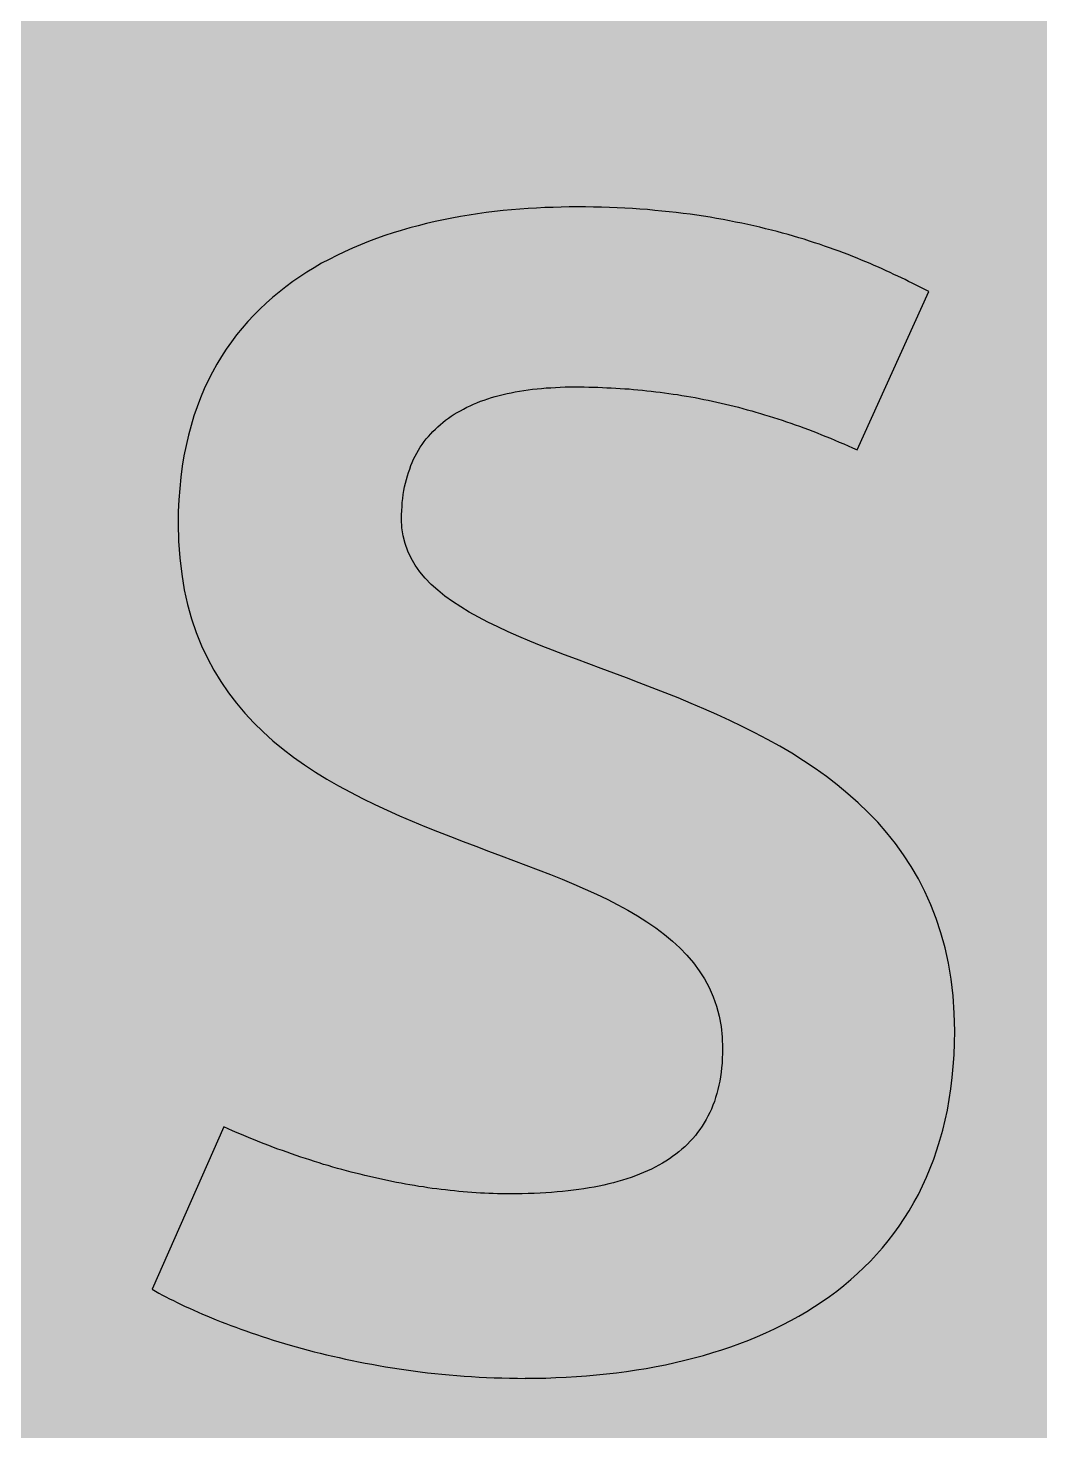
# Model space of a CAD drawing. Header units: millimetres. Extents: x 0 to 212, y 0 to 159.
# Drawn here: x 149.4 to 167.5, y 108.61 to 133.71 of the extents above; entities that cross this region are included whole.
import ezdxf

# ---------------------------------------------------------------- set-up
doc = ezdxf.new("R2010")
doc.units = ezdxf.units.MM

msp = doc.modelspace()

# ---------------------------------------------------------------- hatches: boundary and pattern name
for color, points in [(254, [(14.1633, 0.0536), (13.9878, 0.0533), (13.8125, 0.0559), (13.6373, 0.061), (13.462, 0.0686), (13.2893, 0.0787), (13.114, 0.0914), (12.9413, 0.1041), (12.7686, 0.1219), (12.5959, 0.1397), (12.4231, 0.16), (12.2504, 0.1829), (12.0777, 0.2057), (11.9075, 0.2337), (11.7373, 0.2616), (11.5672, 0.2921), (11.397, 0.3251), (11.2268, 0.3607), (11.0592, 0.3988), (10.8915, 0.4369), (10.7239, 0.4775), (10.5562, 0.5207), (10.3886, 0.5664), (10.2235, 0.6121), (10.0584, 0.6629), (9.8933, 0.7137), (9.7307, 0.7671), (9.5682, 0.8204), (9.4056, 0.8788), (9.2431, 0.9373), (9.083, 0.9982), (8.923, 1.0617), (8.763, 1.1252), (8.6055, 1.1938), (8.4455, 1.2624), (8.2906, 1.331), (8.1331, 1.4046), (7.9781, 1.4783), (7.8232, 1.5545), (7.6708, 1.6332), (7.5184, 1.7145), (7.366, 1.7958), (7.2161, 1.8796), (7.0663, 1.966), (6.919, 2.0523), (6.7716, 2.1438), (6.6243, 2.2352), (6.4795, 2.3266), (6.3348, 2.4232), (6.19, 2.5197), (6.0477, 2.6187), (5.908, 2.7178), (5.7683, 2.8194), (5.6286, 2.9235), (5.4915, 3.0302), (5.3543, 3.1369), (5.2197, 3.2461), (5.0851, 3.3579), (4.953, 3.4722), (4.8209, 3.5865), (4.6914, 3.7033), (4.5644, 3.8202), (4.4348, 3.9395), (4.3104, 4.0615), (4.1859, 4.1859), (4.0615, 4.3104), (3.9395, 4.4348), (3.8202, 4.5618), (3.7033, 4.6914), (3.5865, 4.8209), (3.4722, 4.953), (3.3579, 5.0851), (3.2487, 5.2197), (3.1369, 5.3543), (3.0302, 5.4915), (2.9235, 5.6286), (2.8194, 5.7683), (2.7178, 5.908), (2.6187, 6.0477), (2.5197, 6.19), (2.4232, 6.3348), (2.3266, 6.477), (2.2352, 6.6243), (2.1438, 6.7691), (2.0523, 6.919), (1.966, 7.0663), (1.8796, 7.2161), (1.7958, 7.366), (1.7145, 7.5184), (1.6332, 7.6708), (1.5545, 7.8232), (1.4783, 7.9781), (1.4046, 8.1331), (1.331, 8.2906), (1.2598, 8.4455), (1.1913, 8.603), (1.1252, 8.763), (1.0592, 8.923), (0.9982, 9.083), (0.9373, 9.2431), (0.8763, 9.4056), (0.8204, 9.5682), (0.7645, 9.7307), (0.7112, 9.8933), (0.6604, 10.0584), (0.6121, 10.2235), (0.5639, 10.3911), (0.5207, 10.5562), (0.4775, 10.7239), (0.4343, 10.8915), (0.3962, 11.0592), (0.3607, 11.2268), (0.3251, 11.397), (0.2921, 11.5672), (0.2616, 11.7373), (0.2311, 11.9075), (0.2057, 12.0802), (0.1803, 12.2504), (0.1575, 12.4231), (0.1372, 12.5959), (0.1194, 12.7686), (0.1041, 12.9413), (0.0889, 13.1166), (0.0787, 13.2893), (0.0686, 13.4645), (0.061, 13.6373), (0.0559, 13.8125), (0.0508, 13.9878), (0.0508, 14.163), (0.0522, 144.6925), (0.0508, 144.8664), (0.0559, 145.0416), (0.061, 145.2169), (0.0686, 145.3896), (0.0787, 145.5649), (0.0889, 145.7376), (0.1041, 145.9128), (0.1194, 146.0856), (0.1372, 146.2583), (0.1575, 146.431), (0.1803, 146.6037), (0.2057, 146.7739), (0.2311, 146.9466), (0.2616, 147.1168), (0.2921, 147.287), (0.3251, 147.4572), (0.3607, 147.6248), (0.3962, 147.795), (0.4343, 147.9626), (0.4775, 148.1303), (0.5207, 148.2979), (0.5639, 148.463), (0.6121, 148.6281), (0.6604, 148.7932), (0.7112, 148.9583), (0.7645, 149.1234), (0.8204, 149.286), (0.8763, 149.4485), (0.9373, 149.6111), (0.9982, 149.7711), (1.0592, 149.9311), (1.1252, 150.0911), (1.1913, 150.2486), (1.2598, 150.4061), (1.331, 150.5636), (1.4046, 150.7185), (1.4783, 150.876), (1.5545, 151.0284), (1.6332, 151.1833), (1.7145, 151.3357), (1.7958, 151.4856), (1.8796, 151.638), (1.966, 151.7879), (2.0523, 151.9352), (2.1438, 152.0825), (2.2352, 152.2298), (2.3266, 152.3746), (2.4232, 152.5194), (2.5197, 152.6616), (2.6187, 152.8039), (2.7178, 152.9461), (2.8194, 153.0858), (2.9235, 153.2255), (3.0302, 153.3627), (3.1369, 153.4973), (3.2487, 153.6344), (3.3579, 153.7665), (3.4722, 153.8986), (3.5865, 154.0307), (3.7033, 154.1602), (3.8202, 154.2898), (3.9395, 154.4168), (4.0615, 154.5438), (4.1859, 154.6682), (4.3104, 154.7901), (4.4348, 154.9121), (4.5644, 155.034), (4.6914, 155.1508), (4.8209, 155.2677), (4.953, 155.382), (5.0851, 155.4937), (5.2197, 155.6055), (5.3543, 155.7147), (5.4915, 155.8239), (5.6286, 155.9281), (5.7683, 156.0322), (5.908, 156.1338), (6.0477, 156.2354), (6.19, 156.3345), (6.3348, 156.431), (6.4795, 156.525), (6.6243, 156.6189), (6.7716, 156.7104), (6.919, 156.7993), (7.0663, 156.8882), (7.2161, 156.9745), (7.366, 157.0584), (7.5184, 157.1396), (7.6708, 157.2209), (7.8232, 157.2971), (7.9781, 157.3733), (8.1331, 157.4495), (8.2906, 157.5206), (8.4455, 157.5918), (8.6055, 157.6603), (8.763, 157.7289), (8.923, 157.7924), (9.083, 157.8559), (9.2431, 157.9169), (9.4056, 157.9753), (9.5682, 158.0337), (9.7307, 158.0871), (9.8933, 158.1404), (10.0584, 158.1912), (10.2235, 158.242), (10.3886, 158.2877), (10.5562, 158.3334), (10.7239, 158.3766), (10.8915, 158.4173), (11.0592, 158.4579), (11.2268, 158.4935), (11.397, 158.529), (11.5672, 158.562), (11.7373, 158.5925), (11.9075, 158.6205), (12.0777, 158.6484), (12.2504, 158.6713), (12.4231, 158.6941), (12.5959, 158.7144), (12.7686, 158.7322), (12.9413, 158.75), (13.114, 158.7627), (13.2893, 158.7754), (13.462, 158.7856), (13.6373, 158.7932), (13.8125, 158.7983), (13.9878, 158.8008), (14.163, 158.8033), (197.6078, 158.8036), (197.7822, 158.8008), (197.9574, 158.7983), (198.1327, 158.7932), (198.3054, 158.7856), (198.4807, 158.7754), (198.6534, 158.7627), (198.8287, 158.75), (199.0014, 158.7322), (199.1741, 158.7144), (199.3468, 158.6941), (199.5195, 158.6713), (199.6897, 158.6484), (199.8624, 158.6205), (200.0326, 158.5925), (200.2028, 158.562), (200.373, 158.529), (200.5432, 158.4935), (200.7108, 158.4579), (200.8784, 158.4173), (201.0461, 158.3766), (201.2137, 158.3334), (201.3788, 158.2877), (201.5465, 158.242), (201.7116, 158.1912), (201.8767, 158.1404), (202.0392, 158.0871), (202.2018, 158.0337), (202.3643, 157.9753), (202.5269, 157.9169), (202.6869, 157.8559), (202.8469, 157.7924), (203.007, 157.7289), (203.167, 157.6603), (203.3245, 157.5918), (203.4794, 157.5206), (203.6369, 157.4495), (203.7918, 157.3733), (203.9468, 157.2971), (204.0992, 157.2209), (204.2516, 157.1396), (204.404, 157.0584), (204.5538, 156.9745), (204.7037, 156.8882), (204.8535, 156.7993), (205.0009, 156.7104), (205.1456, 156.6189), (205.293, 156.525), (205.4352, 156.431), (205.58, 156.3345), (205.7222, 156.2354), (205.8619, 156.1338), (206.0016, 156.0322), (206.1413, 155.9281), (206.2785, 155.8239), (206.4156, 155.7147), (206.5503, 155.6055), (206.6849, 155.4937), (206.817, 155.382), (206.949, 155.2677), (207.0786, 155.1508), (207.2081, 155.034), (207.3351, 154.9121), (207.4596, 154.7901), (207.584, 154.6682), (207.7085, 154.5438), (207.8304, 154.4168), (207.9498, 154.2898), (208.0666, 154.1602), (208.1835, 154.0307), (208.2978, 153.8986), (208.4121, 153.7665), (208.5238, 153.6344), (208.6331, 153.4973), (208.7397, 153.3627), (208.8464, 153.2255), (208.9506, 153.0858), (209.0522, 152.9461), (209.1512, 152.8039), (209.2503, 152.6616), (209.3468, 152.5194), (209.4433, 152.3746), (209.5348, 152.2298), (209.6262, 152.0825), (209.7176, 151.9352), (209.804, 151.7879), (209.8904, 151.638), (209.9742, 151.4856), (210.0555, 151.3357), (210.1367, 151.1833), (210.2155, 151.0284), (210.2917, 150.876), (210.3653, 150.7185), (210.439, 150.5636), (210.5076, 150.4061), (210.5762, 150.2486), (210.6447, 150.0911), (210.7082, 149.9311), (210.7717, 149.7711), (210.8327, 149.6111), (210.8911, 149.4485), (210.9495, 149.286), (211.0029, 149.1234), (211.0562, 148.9583), (211.107, 148.7932), (211.1578, 148.6281), (211.2035, 148.463), (211.2493, 148.2979), (211.2924, 148.1303), (211.3331, 147.9626), (211.3712, 147.795), (211.4093, 147.6248), (211.4448, 147.4572), (211.4779, 147.287), (211.5083, 147.1168), (211.5363, 146.9466), (211.5642, 146.7739), (211.5871, 146.6037), (211.6099, 146.431), (211.6303, 146.2583), (211.648, 146.0856), (211.6658, 145.9128), (211.6785, 145.7376), (211.6912, 145.5649), (211.7014, 145.3896), (211.709, 145.2169), (211.7141, 145.0416), (211.7166, 144.8664), (211.7166, 144.6911), (211.7189, 14.1647), (211.7166, 13.9878), (211.7141, 13.8125), (211.709, 13.6373), (211.7014, 13.4645), (211.6912, 13.2893), (211.6785, 13.1166), (211.6658, 12.9413), (211.648, 12.7686), (211.6303, 12.5959), (211.6099, 12.4231), (211.5871, 12.2504), (211.5642, 12.0802), (211.5363, 11.9075), (211.5083, 11.7373), (211.4779, 11.5672), (211.4448, 11.397), (211.4093, 11.2268), (211.3712, 11.0592), (211.3331, 10.8915), (211.2924, 10.7239), (211.2493, 10.5562), (211.2035, 10.3911), (211.1578, 10.2235), (211.107, 10.0584), (211.0562, 9.8933), (211.0029, 9.7307), (210.9495, 9.5682), (210.8911, 9.4056), (210.8327, 9.2431), (210.7717, 9.083), (210.7082, 8.923), (210.6447, 8.763), (210.5762, 8.603), (210.5076, 8.4455), (210.439, 8.2906), (210.3653, 8.1331), (210.2917, 7.9781), (210.2155, 7.8232), (210.1367, 7.6708), (210.0555, 7.5184), (209.9742, 7.366), (209.8904, 7.2161), (209.804, 7.0663), (209.7176, 6.919), (209.6262, 6.7691), (209.5348, 6.6243), (209.4433, 6.477), (209.3468, 6.3348), (209.2503, 6.19), (209.1512, 6.0477), (209.0522, 5.908), (208.9506, 5.7683), (208.8464, 5.6286), (208.7397, 5.4915), (208.6331, 5.3543), (208.5238, 5.2197), (208.4121, 5.0851), (208.2978, 4.953), (208.1835, 4.8209), (208.0666, 4.6914), (207.9498, 4.5618), (207.8304, 4.4348), (207.7085, 4.3104), (207.584, 4.1859), (207.4596, 4.0615), (207.3351, 3.9395), (207.2081, 3.8202), (207.0786, 3.7033), (206.949, 3.5865), (206.817, 3.4722), (206.6849, 3.3579), (206.5503, 3.2461), (206.4156, 3.1369), (206.2785, 3.0302), (206.1413, 2.9235), (206.0016, 2.8194), (205.8619, 2.7178), (205.7222, 2.6187), (205.58, 2.5197), (205.4352, 2.4232), (205.293, 2.3266), (205.1456, 2.2352), (205.0009, 2.1438), (204.8535, 2.0523), (204.7037, 1.966), (204.5538, 1.8796), (204.404, 1.7958), (204.2516, 1.7145), (204.0992, 1.6332), (203.9468, 1.5545), (203.7918, 1.4783), (203.6369, 1.4046), (203.4794, 1.331), (203.3245, 1.2624), (203.167, 1.1938), (203.007, 1.1252), (202.8469, 1.0617), (202.6869, 0.9982), (202.5269, 0.9373), (202.3643, 0.8788), (202.2018, 0.8204), (202.0392, 0.7671), (201.8767, 0.7137), (201.7116, 0.6629), (201.5465, 0.6121), (201.3788, 0.5664), (201.2137, 0.5207), (201.0461, 0.4775), (200.8784, 0.4369), (200.7108, 0.3988), (200.5432, 0.3607), (200.373, 0.3251), (200.2028, 0.2921), (200.0326, 0.2616), (199.8624, 0.2337), (199.6897, 0.2057), (199.5195, 0.1829), (199.3468, 0.16), (199.1741, 0.1397), (199.0014, 0.1219), (198.8287, 0.1041), (198.6534, 0.0914), (198.4807, 0.0787), (198.3054, 0.0686), (198.1327, 0.061), (197.9574, 0.0559), (197.7822, 0.0533), (197.6069, 0.0533)]), (59, [(158.2939, 109.5551), (158.4757, 109.5553), (158.6586, 109.5578), (158.8414, 109.5654), (159.0243, 109.5731), (159.2072, 109.5832), (159.3875, 109.5959), (159.5679, 109.6137), (159.7482, 109.6315), (159.926, 109.6518), (160.1038, 109.6747), (160.2816, 109.7026), (160.4569, 109.7305), (160.6321, 109.7636), (160.8049, 109.7966), (160.975, 109.8347), (161.1452, 109.8753), (161.3154, 109.9185), (161.483, 109.9642), (161.6481, 110.0125), (161.8107, 110.0633), (161.9733, 110.1192), (162.1333, 110.175), (162.2908, 110.236), (162.4457, 110.2995), (162.5981, 110.3681), (162.7505, 110.4367), (162.8978, 110.5103), (163.0451, 110.5865), (163.1874, 110.6678), (163.3296, 110.7491), (163.4668, 110.838), (163.6039, 110.9269), (163.736, 111.0183), (163.8656, 111.1148), (163.9926, 111.2164), (164.117, 111.3206), (164.2364, 111.4273), (164.3532, 111.5365), (164.4675, 111.6508), (164.5768, 111.7676), (164.6834, 111.8895), (164.7876, 112.014), (164.8866, 112.1435), (164.9832, 112.2756), (165.0746, 112.4128), (165.161, 112.5525), (165.2448, 112.6973), (165.3261, 112.8446), (165.4023, 112.997), (165.4734, 113.1519), (165.5394, 113.3119), (165.6029, 113.4745), (165.6588, 113.6421), (165.7121, 113.8149), (165.7629, 113.9901), (165.8061, 114.1705), (165.8442, 114.3533), (165.8798, 114.5438), (165.9077, 114.7343), (165.9306, 114.9325), (165.9509, 115.1331), (165.9636, 115.3389), (165.9712, 115.5497), (165.9763, 115.763), (165.9687, 116.0856), (165.9458, 116.3955), (165.9128, 116.6927), (165.8645, 116.9797), (165.8036, 117.2566), (165.7299, 117.5233), (165.6461, 117.7798), (165.5496, 118.0262), (165.4429, 118.2624), (165.3261, 118.491), (165.1991, 118.7094), (165.0619, 118.9203), (164.9171, 119.1209), (164.7622, 119.314), (164.5996, 119.4994), (164.4294, 119.6772), (164.2516, 119.8474), (164.0662, 120.0099), (163.8757, 120.1674), (163.6801, 120.3173), (163.4769, 120.462), (163.2712, 120.5992), (163.0604, 120.7338), (162.8445, 120.8608), (162.626, 120.9827), (162.4025, 121.0996), (162.1765, 121.2139), (161.9504, 121.3231), (161.7218, 121.4272), (161.4907, 121.5314), (161.2595, 121.6279), (161.0284, 121.7244), (160.7947, 121.8159), (160.5636, 121.9073), (160.3324, 121.9962), (160.1038, 122.0826), (159.8778, 122.1664), (159.6517, 122.2502), (159.4307, 122.334), (159.2097, 122.4153), (158.9938, 122.4966), (158.783, 122.5779), (158.5773, 122.6591), (158.3741, 122.743), (158.1785, 122.8242), (157.988, 122.9081), (157.8026, 122.9944), (157.6248, 123.0808), (157.4546, 123.1697), (157.292, 123.2611), (157.1396, 123.3526), (156.9923, 123.4491), (156.8552, 123.5481), (156.7282, 123.6497), (156.6113, 123.7564), (156.5046, 123.8656), (156.4081, 123.9799), (156.3243, 124.0993), (156.2506, 124.2238), (156.1897, 124.3508), (156.144, 124.4854), (156.1084, 124.6251), (156.0855, 124.7699), (156.0805, 124.9197), (156.0805, 124.9985), (156.083, 125.0747), (156.0881, 125.1483), (156.0932, 125.222), (156.1008, 125.2931), (156.1109, 125.3642), (156.1211, 125.4328), (156.1338, 125.5014), (156.149, 125.5674), (156.1668, 125.6335), (156.1846, 125.697), (156.2024, 125.7579), (156.2252, 125.8189), (156.2481, 125.8799), (156.271, 125.9383), (156.2964, 125.9942), (156.3243, 126.05), (156.3548, 126.1034), (156.3853, 126.1567), (156.4157, 126.2101), (156.4513, 126.2583), (156.4843, 126.3091), (156.5224, 126.3574), (156.5605, 126.4031), (156.6012, 126.4488), (156.6418, 126.492), (156.685, 126.5352), (156.7282, 126.5758), (156.7739, 126.6165), (156.8196, 126.6546), (156.8679, 126.6927), (156.9187, 126.7308), (156.9695, 126.7663), (157.0228, 126.7993), (157.0761, 126.8324), (157.132, 126.8628), (157.1879, 126.8933), (157.2463, 126.9238), (157.3047, 126.9517), (157.3657, 126.9797), (157.4292, 127.0051), (157.4902, 127.0305), (157.5562, 127.0533), (157.6222, 127.0762), (157.6883, 127.0965), (157.7569, 127.1168), (157.8254, 127.1346), (157.8966, 127.1524), (157.9677, 127.1702), (158.0413, 127.1854), (158.115, 127.1981), (158.1912, 127.2134), (158.2674, 127.2235), (158.3461, 127.2362), (158.4249, 127.2464), (158.5036, 127.254), (158.5849, 127.2616), (158.6687, 127.2692), (158.7525, 127.2743), (158.8364, 127.2794), (158.9202, 127.2845), (159.0091, 127.287), (159.0954, 127.287), (159.1843, 127.287), (159.2656, 127.287), (159.3469, 127.287), (159.4282, 127.2845), (159.5095, 127.2845), (159.5907, 127.2819), (159.672, 127.2794), (159.7508, 127.2743), (159.832, 127.2718), (159.9133, 127.2667), (159.9921, 127.2616), (160.0733, 127.2565), (160.1521, 127.2515), (160.2308, 127.2438), (160.3096, 127.2362), (160.3908, 127.2286), (160.4696, 127.221), (160.5483, 127.2134), (160.6271, 127.2032), (160.7058, 127.193), (160.7845, 127.1829), (160.8633, 127.1727), (160.942, 127.16), (161.0182, 127.1499), (161.097, 127.1372), (161.1757, 127.1245), (161.2544, 127.1092), (161.3306, 127.0965), (161.4094, 127.0813), (161.4881, 127.066), (161.5643, 127.0508), (161.6431, 127.033), (161.7218, 127.0152), (161.798, 127), (161.8767, 126.9797), (161.9555, 126.9619), (162.0317, 126.9416), (162.1104, 126.9238), (162.1866, 126.9035), (162.2654, 126.8806), (162.3441, 126.8603), (162.4203, 126.8374), (162.499, 126.8146), (162.5752, 126.7917), (162.654, 126.7663), (162.7327, 126.7435), (162.8089, 126.7181), (162.8877, 126.6927), (162.9664, 126.6647), (163.0451, 126.6393), (163.1213, 126.6114), (163.2001, 126.5834), (163.2788, 126.5555), (163.3576, 126.525), (163.4363, 126.4945), (163.515, 126.4641), (163.5938, 126.4336), (163.6725, 126.4006), (163.7513, 126.3701), (163.83, 126.3371), (163.9113, 126.3015), (163.99, 126.2685), (164.0688, 126.2329), (164.15, 126.1974), (164.2288, 126.1618), (165.5106, 128.9964), (165.4531, 129.0244), (165.3946, 129.0549), (165.3362, 129.0853), (165.2753, 129.1133), (165.2143, 129.1463), (165.1508, 129.1768), (165.0873, 129.2073), (165.0238, 129.2377), (164.9578, 129.2708), (164.8892, 129.3012), (164.8206, 129.3343), (164.752, 129.3647), (164.6809, 129.3978), (164.6098, 129.4308), (164.5361, 129.4613), (164.4625, 129.4943), (164.3863, 129.5248), (164.3101, 129.5578), (164.2313, 129.5908), (164.1526, 129.6213), (164.0713, 129.6543), (163.9875, 129.6848), (163.9062, 129.7153), (163.8198, 129.7457), (163.7335, 129.7788), (163.6471, 129.8092), (163.5582, 129.8397), (163.4693, 129.8677), (163.3753, 129.8981), (163.2839, 129.9286), (163.1899, 129.9566), (163.0934, 129.9845), (162.9969, 130.0124), (162.8978, 130.0404), (162.7988, 130.0683), (162.6972, 130.0937), (162.593, 130.1191), (162.4889, 130.1445), (162.3822, 130.1699), (162.2755, 130.1928), (162.1663, 130.2156), (162.0571, 130.2385), (161.9453, 130.2614), (161.831, 130.2817), (161.7167, 130.302), (161.5999, 130.3223), (161.4805, 130.3401), (161.3611, 130.3604), (161.2417, 130.3757), (161.1173, 130.3934), (160.9928, 130.4087), (160.8684, 130.4214), (160.7388, 130.4341), (160.6093, 130.4468), (160.4797, 130.4595), (160.3451, 130.4696), (160.2105, 130.4773), (160.0759, 130.4849), (159.9387, 130.4925), (159.799, 130.4976), (159.6568, 130.5027), (159.5145, 130.5052), (159.3698, 130.5077), (159.2224, 130.5077), (159.0802, 130.5077), (158.9354, 130.5052), (158.7906, 130.5001), (158.6433, 130.495), (158.496, 130.4874), (158.3461, 130.4798), (158.1988, 130.4696), (158.0464, 130.4569), (157.8966, 130.4417), (157.7442, 130.4239), (157.5918, 130.4061), (157.4394, 130.3833), (157.287, 130.3604), (157.1346, 130.335), (156.9822, 130.3071), (156.8298, 130.2766), (156.6799, 130.2461), (156.5275, 130.2106), (156.3751, 130.1725), (156.2252, 130.1318), (156.0754, 130.0886), (155.9281, 130.0429), (155.7807, 129.9947), (155.6334, 129.9439), (155.4886, 129.888), (155.3439, 129.8321), (155.2016, 129.7711), (155.0619, 129.7076), (154.9222, 129.6416), (154.7851, 129.5705), (154.6504, 129.4994), (154.5184, 129.4206), (154.3863, 129.3419), (154.2593, 129.2581), (154.1323, 129.1717), (154.0104, 129.0803), (153.8884, 128.9863), (153.7716, 128.8898), (153.6573, 128.7882), (153.543, 128.6815), (153.4363, 128.5723), (153.3296, 128.458), (153.228, 128.3411), (153.129, 128.2192), (153.035, 128.0947), (152.9436, 127.9652), (152.8572, 127.8306), (152.7734, 127.6934), (152.6946, 127.5512), (152.6184, 127.4039), (152.5499, 127.2515), (152.4838, 127.094), (152.4203, 126.934), (152.3644, 126.7689), (152.3136, 126.5987), (152.2654, 126.4234), (152.2247, 126.2431), (152.1866, 126.0577), (152.1562, 125.8697), (152.1308, 125.6741), (152.1104, 125.4735), (152.0952, 125.2703), (152.085, 125.0594), (152.0825, 124.8435), (152.0901, 124.5286), (152.1104, 124.2289), (152.146, 123.9393), (152.1917, 123.6599), (152.2527, 123.3957), (152.3238, 123.1392), (152.4076, 122.8954), (152.5016, 122.6591), (152.6057, 122.4356), (152.7226, 122.2223), (152.847, 122.0165), (152.9817, 121.8184), (153.1264, 121.6304), (153.2763, 121.4526), (153.4363, 121.2799), (153.604, 121.1174), (153.7792, 120.9599), (153.9621, 120.81), (154.1475, 120.6678), (154.3431, 120.5306), (154.5412, 120.3985), (154.7444, 120.2741), (154.9527, 120.1522), (155.1661, 120.0379), (155.3794, 119.9261), (155.6004, 119.8194), (155.8214, 119.7153), (156.0449, 119.6162), (156.271, 119.5197), (156.497, 119.4257), (156.7256, 119.3343), (156.9542, 119.2454), (157.1803, 119.159), (157.4089, 119.0727), (157.6349, 118.9863), (157.861, 118.9025), (158.0845, 118.8187), (158.3055, 118.7348), (158.5265, 118.651), (158.7424, 118.5672), (158.9532, 118.4808), (159.1615, 118.3945), (159.3647, 118.3056), (159.5653, 118.2141), (159.7584, 118.1227), (159.9463, 118.0262), (160.1267, 117.9271), (160.3019, 117.8255), (160.4696, 117.7188), (160.6296, 117.6096), (160.782, 117.4953), (160.9242, 117.3759), (161.0589, 117.2515), (161.1833, 117.1219), (161.3002, 116.9873), (161.4043, 116.8451), (161.4983, 116.6978), (161.5821, 116.5428), (161.6532, 116.3803), (161.7142, 116.2126), (161.7599, 116.0348), (161.7955, 115.8494), (161.8158, 115.6538), (161.8234, 115.4532), (161.8234, 115.3643), (161.8183, 115.2779), (161.8132, 115.1915), (161.8056, 115.1103), (161.798, 115.029), (161.7853, 114.9477), (161.7726, 114.8715), (161.7574, 114.7953), (161.7396, 114.7191), (161.7193, 114.648), (161.6989, 114.5743), (161.6761, 114.5057), (161.6507, 114.4372), (161.6227, 114.3711), (161.5923, 114.3076), (161.5618, 114.2441), (161.5288, 114.1832), (161.4932, 114.1222), (161.4576, 114.0638), (161.417, 114.0054), (161.3764, 113.952), (161.3357, 113.8961), (161.29, 113.8453), (161.2443, 113.7945), (161.196, 113.7437), (161.1452, 113.6955), (161.0944, 113.6498), (161.0411, 113.604), (160.9852, 113.5609), (160.9293, 113.5202), (160.8709, 113.4796), (160.8099, 113.4389), (160.7464, 113.4008), (160.6829, 113.3653), (160.6169, 113.3297), (160.5509, 113.2967), (160.4797, 113.2637), (160.4112, 113.2332), (160.3375, 113.2027), (160.2638, 113.1748), (160.1876, 113.1468), (160.1114, 113.1214), (160.0327, 113.096), (159.9514, 113.0732), (159.8701, 113.0503), (159.7863, 113.03), (159.7, 113.0097), (159.6136, 112.9919), (159.5247, 112.9741), (159.4333, 112.9589), (159.3418, 112.9436), (159.2504, 112.9309), (159.1564, 112.9182), (159.0599, 112.9055), (158.9608, 112.8954), (158.8643, 112.8878), (158.7627, 112.8776), (158.6611, 112.8725), (158.557, 112.8649), (158.4528, 112.8624), (158.3461, 112.8573), (158.2395, 112.8547), (158.1302, 112.8547), (158.021, 112.8522), (157.9448, 112.8522), (157.8712, 112.8547), (157.795, 112.8547), (157.7188, 112.8573), (157.6426, 112.8598), (157.5664, 112.8649), (157.4902, 112.8674), (157.414, 112.8725), (157.3352, 112.8776), (157.259, 112.8827), (157.1803, 112.8903), (157.1041, 112.8979), (157.0253, 112.9055), (156.9466, 112.9132), (156.8679, 112.9233), (156.7891, 112.9309), (156.7104, 112.9411), (156.6291, 112.9513), (156.5504, 112.964), (156.4716, 112.9767), (156.3903, 112.9868), (156.3116, 113.0021), (156.2303, 113.0148), (156.1516, 113.0275), (156.0703, 113.0427), (155.989, 113.0579), (155.9077, 113.0757), (155.8265, 113.091), (155.7452, 113.1087), (155.6664, 113.1265), (155.5852, 113.1443), (155.5039, 113.1621), (155.4201, 113.1824), (155.3388, 113.2027), (155.2575, 113.223), (155.1762, 113.2434), (155.0949, 113.2662), (155.0137, 113.2865), (154.9324, 113.3094), (154.8486, 113.3323), (154.7673, 113.3577), (154.686, 113.3805), (154.6047, 113.4059), (154.5209, 113.4313), (154.4396, 113.4593), (154.3583, 113.4847), (154.2771, 113.5126), (154.1958, 113.5405), (154.112, 113.5685), (154.0307, 113.5964), (153.9494, 113.6269), (153.8681, 113.6548), (153.7868, 113.6853), (153.7056, 113.7158), (153.6243, 113.7488), (153.543, 113.7793), (153.4617, 113.8123), (153.3804, 113.8453), (153.2992, 113.8784), (153.2179, 113.9139), (153.1391, 113.9469), (153.0579, 113.9825), (152.9766, 114.0181), (152.8978, 114.0536), (151.6186, 111.1455), (151.6761, 111.1123), (151.7371, 111.0793), (151.8006, 111.0437), (151.8641, 111.0107), (151.9301, 110.9777), (151.9987, 110.9447), (152.0673, 110.9091), (152.1384, 110.8761), (152.2095, 110.8405), (152.2857, 110.8075), (152.3619, 110.7719), (152.4381, 110.7389), (152.5168, 110.7034), (152.5981, 110.6703), (152.6794, 110.6348), (152.7632, 110.6018), (152.8496, 110.5662), (152.9359, 110.5332), (153.0248, 110.5002), (153.1137, 110.4671), (153.2052, 110.4341), (153.2966, 110.4011), (153.3906, 110.3681), (153.4871, 110.3351), (153.5836, 110.302), (153.6827, 110.2716), (153.7818, 110.2385), (153.8834, 110.2081), (153.985, 110.1776), (154.0891, 110.1471), (154.1932, 110.1166), (154.2999, 110.0887), (154.4066, 110.0582), (154.5158, 110.0303), (154.625, 110.0023), (154.7368, 109.9744), (154.8486, 109.949), (154.9629, 109.9236), (155.0772, 109.8982), (155.194, 109.8728), (155.3108, 109.8499), (155.4302, 109.8271), (155.5496, 109.8042), (155.669, 109.7813), (155.7909, 109.761), (155.9154, 109.7407), (156.0373, 109.7229), (156.1643, 109.7051), (156.2887, 109.6874), (156.4157, 109.6696), (156.5453, 109.6543), (156.6723, 109.6416), (156.8018, 109.6264), (156.9339, 109.6162), (157.066, 109.6035), (157.1981, 109.5934), (157.3327, 109.5832), (157.4673, 109.5756), (157.6019, 109.5705), (157.7391, 109.5629), (157.8762, 109.5604), (158.0134, 109.5553), (158.1531, 109.5553), (158.2928, 109.5527)])]:
    msp.add_hatch(color=color).paths.add_polyline_path(points)

# ---------------------------------------------------------------- linework, layer by layer
at = {"color": 59}
msp.add_lwpolyline([(158.2939, 109.5551), (158.4757, 109.5553), (158.6586, 109.5578), (158.8414, 109.5654), (159.0243, 109.5731), (159.2072, 109.5832), (159.3875, 109.5959), (159.5679, 109.6137), (159.7482, 109.6315), (159.926, 109.6518), (160.1038, 109.6747), (160.2816, 109.7026), (160.4569, 109.7305), (160.6321, 109.7636), (160.8049, 109.7966), (160.975, 109.8347), (161.1452, 109.8753), (161.3154, 109.9185), (161.483, 109.9642), (161.6481, 110.0125), (161.8107, 110.0633), (161.9733, 110.1192), (162.1333, 110.175), (162.2908, 110.236), (162.4457, 110.2995), (162.5981, 110.3681), (162.7505, 110.4367), (162.8978, 110.5103), (163.0451, 110.5865), (163.1874, 110.6678), (163.3296, 110.7491), (163.4668, 110.838), (163.6039, 110.9269), (163.736, 111.0183), (163.8656, 111.1148), (163.9926, 111.2164), (164.117, 111.3206), (164.2364, 111.4273), (164.3532, 111.5365), (164.4675, 111.6508), (164.5768, 111.7676), (164.6834, 111.8895), (164.7876, 112.014), (164.8866, 112.1435), (164.9832, 112.2756), (165.0746, 112.4128), (165.161, 112.5525), (165.2448, 112.6973), (165.3261, 112.8446), (165.4023, 112.997), (165.4734, 113.1519), (165.5394, 113.3119), (165.6029, 113.4745), (165.6588, 113.6421), (165.7121, 113.8149), (165.7629, 113.9901), (165.8061, 114.1705), (165.8442, 114.3533), (165.8798, 114.5438), (165.9077, 114.7343), (165.9306, 114.9325), (165.9509, 115.1331), (165.9636, 115.3389), (165.9712, 115.5497), (165.9763, 115.763), (165.9687, 116.0856), (165.9458, 116.3955), (165.9128, 116.6927), (165.8645, 116.9797), (165.8036, 117.2566), (165.7299, 117.5233), (165.6461, 117.7798), (165.5496, 118.0262), (165.4429, 118.2624), (165.3261, 118.491), (165.1991, 118.7094), (165.0619, 118.9203), (164.9171, 119.1209), (164.7622, 119.314), (164.5996, 119.4994), (164.4294, 119.6772), (164.2516, 119.8474), (164.0662, 120.0099), (163.8757, 120.1674), (163.6801, 120.3173), (163.4769, 120.462), (163.2712, 120.5992), (163.0604, 120.7338), (162.8445, 120.8608), (162.626, 120.9827), (162.4025, 121.0996), (162.1765, 121.2139), (161.9504, 121.3231), (161.7218, 121.4272), (161.4907, 121.5314), (161.2595, 121.6279), (161.0284, 121.7244), (160.7947, 121.8159), (160.5636, 121.9073), (160.3324, 121.9962), (160.1038, 122.0826), (159.8778, 122.1664), (159.6517, 122.2502), (159.4307, 122.334), (159.2097, 122.4153), (158.9938, 122.4966), (158.783, 122.5779), (158.5773, 122.6591), (158.3741, 122.743), (158.1785, 122.8242), (157.988, 122.9081), (157.8026, 122.9944), (157.6248, 123.0808), (157.4546, 123.1697), (157.292, 123.2611), (157.1396, 123.3526), (156.9923, 123.4491), (156.8552, 123.5481), (156.7282, 123.6497), (156.6113, 123.7564), (156.5046, 123.8656), (156.4081, 123.9799), (156.3243, 124.0993), (156.2506, 124.2238), (156.1897, 124.3508), (156.144, 124.4854), (156.1084, 124.6251), (156.0855, 124.7699), (156.0805, 124.9197), (156.0805, 124.9985), (156.083, 125.0747), (156.0881, 125.1483), (156.0932, 125.222), (156.1008, 125.2931), (156.1109, 125.3642), (156.1211, 125.4328), (156.1338, 125.5014), (156.149, 125.5674), (156.1668, 125.6335), (156.1846, 125.697), (156.2024, 125.7579), (156.2252, 125.8189), (156.2481, 125.8799), (156.271, 125.9383), (156.2964, 125.9942), (156.3243, 126.05), (156.3548, 126.1034), (156.3853, 126.1567), (156.4157, 126.2101), (156.4513, 126.2583), (156.4843, 126.3091), (156.5224, 126.3574), (156.5605, 126.4031), (156.6012, 126.4488), (156.6418, 126.492), (156.685, 126.5352), (156.7282, 126.5758), (156.7739, 126.6165), (156.8196, 126.6546), (156.8679, 126.6927), (156.9187, 126.7308), (156.9695, 126.7663), (157.0228, 126.7993), (157.0761, 126.8324), (157.132, 126.8628), (157.1879, 126.8933), (157.2463, 126.9238), (157.3047, 126.9517), (157.3657, 126.9797), (157.4292, 127.0051), (157.4902, 127.0305), (157.5562, 127.0533), (157.6222, 127.0762), (157.6883, 127.0965), (157.7569, 127.1168), (157.8254, 127.1346), (157.8966, 127.1524), (157.9677, 127.1702), (158.0413, 127.1854), (158.115, 127.1981), (158.1912, 127.2134), (158.2674, 127.2235), (158.3461, 127.2362), (158.4249, 127.2464), (158.5036, 127.254), (158.5849, 127.2616), (158.6687, 127.2692), (158.7525, 127.2743), (158.8364, 127.2794), (158.9202, 127.2845), (159.0091, 127.287), (159.0954, 127.287), (159.1843, 127.287), (159.2656, 127.287), (159.3469, 127.287), (159.4282, 127.2845), (159.5095, 127.2845), (159.5907, 127.2819), (159.672, 127.2794), (159.7508, 127.2743), (159.832, 127.2718), (159.9133, 127.2667), (159.9921, 127.2616), (160.0733, 127.2565), (160.1521, 127.2515), (160.2308, 127.2438), (160.3096, 127.2362), (160.3908, 127.2286), (160.4696, 127.221), (160.5483, 127.2134), (160.6271, 127.2032), (160.7058, 127.193), (160.7845, 127.1829), (160.8633, 127.1727), (160.942, 127.16), (161.0182, 127.1499), (161.097, 127.1372), (161.1757, 127.1245), (161.2544, 127.1092), (161.3306, 127.0965), (161.4094, 127.0813), (161.4881, 127.066), (161.5643, 127.0508), (161.6431, 127.033), (161.7218, 127.0152), (161.798, 127), (161.8767, 126.9797), (161.9555, 126.9619), (162.0317, 126.9416), (162.1104, 126.9238), (162.1866, 126.9035), (162.2654, 126.8806), (162.3441, 126.8603), (162.4203, 126.8374), (162.499, 126.8146), (162.5752, 126.7917), (162.654, 126.7663), (162.7327, 126.7435), (162.8089, 126.7181), (162.8877, 126.6927), (162.9664, 126.6647), (163.0451, 126.6393), (163.1213, 126.6114), (163.2001, 126.5834), (163.2788, 126.5555), (163.3576, 126.525), (163.4363, 126.4945), (163.515, 126.4641), (163.5938, 126.4336), (163.6725, 126.4006), (163.7513, 126.3701), (163.83, 126.3371), (163.9113, 126.3015), (163.99, 126.2685), (164.0688, 126.2329), (164.15, 126.1974), (164.2288, 126.1618), (165.5106, 128.9964), (165.4531, 129.0244), (165.3946, 129.0549), (165.3362, 129.0853), (165.2753, 129.1133), (165.2143, 129.1463), (165.1508, 129.1768), (165.0873, 129.2073), (165.0238, 129.2377), (164.9578, 129.2708), (164.8892, 129.3012), (164.8206, 129.3343), (164.752, 129.3647), (164.6809, 129.3978), (164.6098, 129.4308), (164.5361, 129.4613), (164.4625, 129.4943), (164.3863, 129.5248), (164.3101, 129.5578), (164.2313, 129.5908), (164.1526, 129.6213), (164.0713, 129.6543), (163.9875, 129.6848), (163.9062, 129.7153), (163.8198, 129.7457), (163.7335, 129.7788), (163.6471, 129.8092), (163.5582, 129.8397), (163.4693, 129.8677), (163.3753, 129.8981), (163.2839, 129.9286), (163.1899, 129.9566), (163.0934, 129.9845), (162.9969, 130.0124), (162.8978, 130.0404), (162.7988, 130.0683), (162.6972, 130.0937), (162.593, 130.1191), (162.4889, 130.1445), (162.3822, 130.1699), (162.2755, 130.1928), (162.1663, 130.2156), (162.0571, 130.2385), (161.9453, 130.2614), (161.831, 130.2817), (161.7167, 130.302), (161.5999, 130.3223), (161.4805, 130.3401), (161.3611, 130.3604), (161.2417, 130.3757), (161.1173, 130.3934), (160.9928, 130.4087), (160.8684, 130.4214), (160.7388, 130.4341), (160.6093, 130.4468), (160.4797, 130.4595), (160.3451, 130.4696), (160.2105, 130.4773), (160.0759, 130.4849), (159.9387, 130.4925), (159.799, 130.4976), (159.6568, 130.5027), (159.5145, 130.5052), (159.3698, 130.5077), (159.2224, 130.5077), (159.0802, 130.5077), (158.9354, 130.5052), (158.7906, 130.5001), (158.6433, 130.495), (158.496, 130.4874), (158.3461, 130.4798), (158.1988, 130.4696), (158.0464, 130.4569), (157.8966, 130.4417), (157.7442, 130.4239), (157.5918, 130.4061), (157.4394, 130.3833), (157.287, 130.3604), (157.1346, 130.335), (156.9822, 130.3071), (156.8298, 130.2766), (156.6799, 130.2461), (156.5275, 130.2106), (156.3751, 130.1725), (156.2252, 130.1318), (156.0754, 130.0886), (155.9281, 130.0429), (155.7807, 129.9947), (155.6334, 129.9439), (155.4886, 129.888), (155.3439, 129.8321), (155.2016, 129.7711), (155.0619, 129.7076), (154.9222, 129.6416), (154.7851, 129.5705), (154.6504, 129.4994), (154.5184, 129.4206), (154.3863, 129.3419), (154.2593, 129.2581), (154.1323, 129.1717), (154.0104, 129.0803), (153.8884, 128.9863), (153.7716, 128.8898), (153.6573, 128.7882), (153.543, 128.6815), (153.4363, 128.5723), (153.3296, 128.458), (153.228, 128.3411), (153.129, 128.2192), (153.035, 128.0947), (152.9436, 127.9652), (152.8572, 127.8306), (152.7734, 127.6934), (152.6946, 127.5512), (152.6184, 127.4039), (152.5499, 127.2515), (152.4838, 127.094), (152.4203, 126.934), (152.3644, 126.7689), (152.3136, 126.5987), (152.2654, 126.4234), (152.2247, 126.2431), (152.1866, 126.0577), (152.1562, 125.8697), (152.1308, 125.6741), (152.1104, 125.4735), (152.0952, 125.2703), (152.085, 125.0594), (152.0825, 124.8435), (152.0901, 124.5286), (152.1104, 124.2289), (152.146, 123.9393), (152.1917, 123.6599), (152.2527, 123.3957), (152.3238, 123.1392), (152.4076, 122.8954), (152.5016, 122.6591), (152.6057, 122.4356), (152.7226, 122.2223), (152.847, 122.0165), (152.9817, 121.8184), (153.1264, 121.6304), (153.2763, 121.4526), (153.4363, 121.2799), (153.604, 121.1174), (153.7792, 120.9599), (153.9621, 120.81), (154.1475, 120.6678), (154.3431, 120.5306), (154.5412, 120.3985), (154.7444, 120.2741), (154.9527, 120.1522), (155.1661, 120.0379), (155.3794, 119.9261), (155.6004, 119.8194), (155.8214, 119.7153), (156.0449, 119.6162), (156.271, 119.5197), (156.497, 119.4257), (156.7256, 119.3343), (156.9542, 119.2454), (157.1803, 119.159), (157.4089, 119.0727), (157.6349, 118.9863), (157.861, 118.9025), (158.0845, 118.8187), (158.3055, 118.7348), (158.5265, 118.651), (158.7424, 118.5672), (158.9532, 118.4808), (159.1615, 118.3945), (159.3647, 118.3056), (159.5653, 118.2141), (159.7584, 118.1227), (159.9463, 118.0262), (160.1267, 117.9271), (160.3019, 117.8255), (160.4696, 117.7188), (160.6296, 117.6096), (160.782, 117.4953), (160.9242, 117.3759), (161.0589, 117.2515), (161.1833, 117.1219), (161.3002, 116.9873), (161.4043, 116.8451), (161.4983, 116.6978), (161.5821, 116.5428), (161.6532, 116.3803), (161.7142, 116.2126), (161.7599, 116.0348), (161.7955, 115.8494), (161.8158, 115.6538), (161.8234, 115.4532), (161.8234, 115.3643), (161.8183, 115.2779), (161.8132, 115.1915), (161.8056, 115.1103), (161.798, 115.029), (161.7853, 114.9477), (161.7726, 114.8715), (161.7574, 114.7953), (161.7396, 114.7191), (161.7193, 114.648), (161.6989, 114.5743), (161.6761, 114.5057), (161.6507, 114.4372), (161.6227, 114.3711), (161.5923, 114.3076), (161.5618, 114.2441), (161.5288, 114.1832), (161.4932, 114.1222), (161.4576, 114.0638), (161.417, 114.0054), (161.3764, 113.952), (161.3357, 113.8961), (161.29, 113.8453), (161.2443, 113.7945), (161.196, 113.7437), (161.1452, 113.6955), (161.0944, 113.6498), (161.0411, 113.604), (160.9852, 113.5609), (160.9293, 113.5202), (160.8709, 113.4796), (160.8099, 113.4389), (160.7464, 113.4008), (160.6829, 113.3653), (160.6169, 113.3297), (160.5509, 113.2967), (160.4797, 113.2637), (160.4112, 113.2332), (160.3375, 113.2027), (160.2638, 113.1748), (160.1876, 113.1468), (160.1114, 113.1214), (160.0327, 113.096), (159.9514, 113.0732), (159.8701, 113.0503), (159.7863, 113.03), (159.7, 113.0097), (159.6136, 112.9919), (159.5247, 112.9741), (159.4333, 112.9589), (159.3418, 112.9436), (159.2504, 112.9309), (159.1564, 112.9182), (159.0599, 112.9055), (158.9608, 112.8954), (158.8643, 112.8878), (158.7627, 112.8776), (158.6611, 112.8725), (158.557, 112.8649), (158.4528, 112.8624), (158.3461, 112.8573), (158.2395, 112.8547), (158.1302, 112.8547), (158.021, 112.8522), (157.9448, 112.8522), (157.8712, 112.8547), (157.795, 112.8547), (157.7188, 112.8573), (157.6426, 112.8598), (157.5664, 112.8649), (157.4902, 112.8674), (157.414, 112.8725), (157.3352, 112.8776), (157.259, 112.8827), (157.1803, 112.8903), (157.1041, 112.8979), (157.0253, 112.9055), (156.9466, 112.9132), (156.8679, 112.9233), (156.7891, 112.9309), (156.7104, 112.9411), (156.6291, 112.9513), (156.5504, 112.964), (156.4716, 112.9767), (156.3903, 112.9868), (156.3116, 113.0021), (156.2303, 113.0148), (156.1516, 113.0275), (156.0703, 113.0427), (155.989, 113.0579), (155.9077, 113.0757), (155.8265, 113.091), (155.7452, 113.1087), (155.6664, 113.1265), (155.5852, 113.1443), (155.5039, 113.1621), (155.4201, 113.1824), (155.3388, 113.2027), (155.2575, 113.223), (155.1762, 113.2434), (155.0949, 113.2662), (155.0137, 113.2865), (154.9324, 113.3094), (154.8486, 113.3323), (154.7673, 113.3577), (154.686, 113.3805), (154.6047, 113.4059), (154.5209, 113.4313), (154.4396, 113.4593), (154.3583, 113.4847), (154.2771, 113.5126), (154.1958, 113.5405), (154.112, 113.5685), (154.0307, 113.5964), (153.9494, 113.6269), (153.8681, 113.6548), (153.7868, 113.6853), (153.7056, 113.7158), (153.6243, 113.7488), (153.543, 113.7793), (153.4617, 113.8123), (153.3804, 113.8453), (153.2992, 113.8784), (153.2179, 113.9139), (153.1391, 113.9469), (153.0579, 113.9825), (152.9766, 114.0181), (152.8978, 114.0536), (151.6186, 111.1455), (151.6761, 111.1123), (151.7371, 111.0793), (151.8006, 111.0437), (151.8641, 111.0107), (151.9301, 110.9777), (151.9987, 110.9447), (152.0673, 110.9091), (152.1384, 110.8761), (152.2095, 110.8405), (152.2857, 110.8075), (152.3619, 110.7719), (152.4381, 110.7389), (152.5168, 110.7034), (152.5981, 110.6703), (152.6794, 110.6348), (152.7632, 110.6018), (152.8496, 110.5662), (152.9359, 110.5332), (153.0248, 110.5002), (153.1137, 110.4671), (153.2052, 110.4341), (153.2966, 110.4011), (153.3906, 110.3681), (153.4871, 110.3351), (153.5836, 110.302), (153.6827, 110.2716), (153.7818, 110.2385), (153.8834, 110.2081), (153.985, 110.1776), (154.0891, 110.1471), (154.1932, 110.1166), (154.2999, 110.0887), (154.4066, 110.0582), (154.5158, 110.0303), (154.625, 110.0023), (154.7368, 109.9744), (154.8486, 109.949), (154.9629, 109.9236), (155.0772, 109.8982), (155.194, 109.8728), (155.3108, 109.8499), (155.4302, 109.8271), (155.5496, 109.8042), (155.669, 109.7813), (155.7909, 109.761), (155.9154, 109.7407), (156.0373, 109.7229), (156.1643, 109.7051), (156.2887, 109.6874), (156.4157, 109.6696), (156.5453, 109.6543), (156.6723, 109.6416), (156.8018, 109.6264), (156.9339, 109.6162), (157.066, 109.6035), (157.1981, 109.5934), (157.3327, 109.5832), (157.4673, 109.5756), (157.6019, 109.5705), (157.7391, 109.5629), (157.8762, 109.5604), (158.0134, 109.5553), (158.1531, 109.5553), (158.2928, 109.5527), (158.2939, 109.5551)], dxfattribs=at)

doc.saveas('drawing.dxf')
